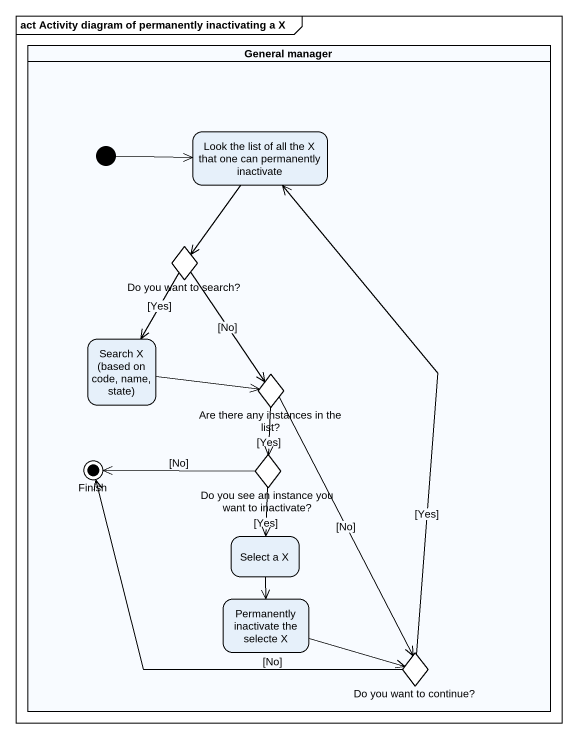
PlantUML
@startuml
mainframe act Activity diagram of permanently inactivating a X
hide empty description
state "General manager" as General_manager <<partition>> {
  state "Look the list of all the X that one can permanently inactivate" as Look_the_list_of_all_the_X
  state "Do you want to search?" as Do_you_want_to_search <<choice>>
  state "Search X (based on code, name, state)" as Search_X_based_on_code_name
  state "Are there any instances in the list?" as Are_there_any_instances_in <<choice>>
  state Finish <<end>>
  state "Do you see an instance you want to inactivate?" as Do_you_see_an_instance_you <<choice>>
  state "Select a X" as Select_a_X
  state "Permanently inactivate the selecte X" as Permanently_inactivate_the
  state "Do you want to continue?" as Do_you_want_to_continue <<choice>>
  [*] -right-> Look_the_list_of_all_the_X
}
Look_the_list_of_all_the_X --> Do_you_want_to_search
Do_you_want_to_search --> Search_X_based_on_code_name : [Yes]
Do_you_want_to_search --> Are_there_any_instances_in : [No]
Search_X_based_on_code_name -right-> Are_there_any_instances_in
Are_there_any_instances_in --> Do_you_see_an_instance_you : [Yes]
Are_there_any_instances_in --> Do_you_want_to_continue : [No]
Do_you_see_an_instance_you -left-> Finish : [No]
Do_you_see_an_instance_you --> Select_a_X : [Yes]
Select_a_X --> Permanently_inactivate_the
Permanently_inactivate_the -right-> Do_you_want_to_continue
Do_you_want_to_continue -up-> Look_the_list_of_all_the_X : [Yes]
Do_you_want_to_continue -up-> Finish : [No]
@enduml
